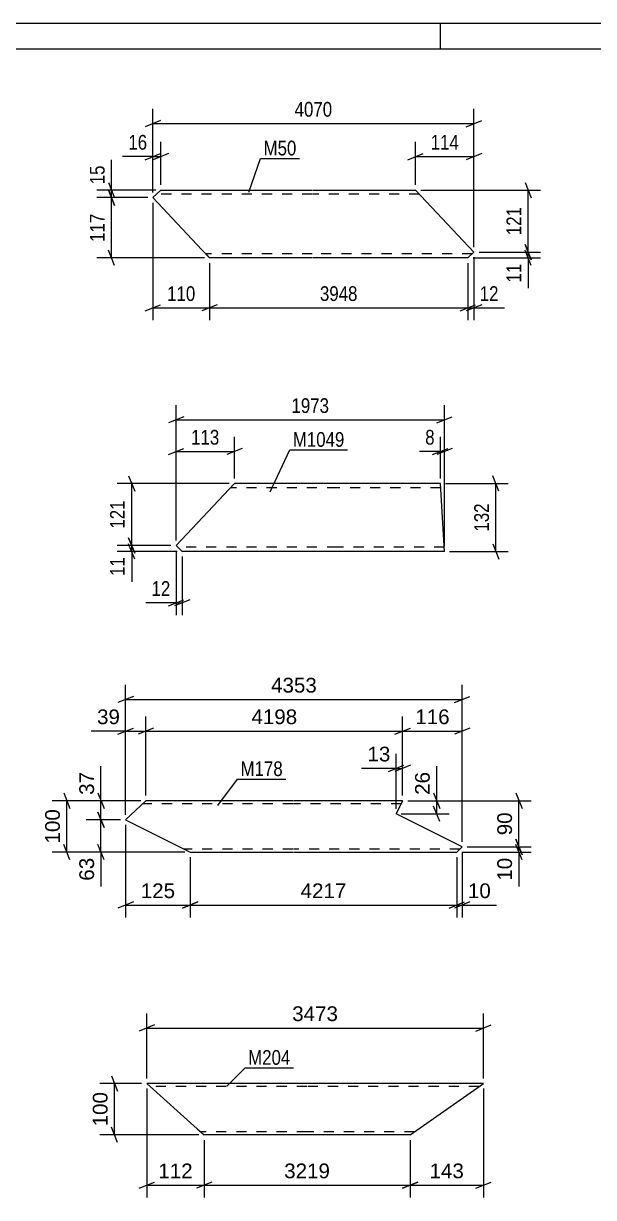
# Model space of a CAD drawing. Header units: millimetres. Extents: x 0 to 594, y 0 to 420.
# Drawn here: x 302.8 to 413.8, y 191.6 to 420 of the extents above; entities that cross this region are included whole.
import ezdxf

# ---------------------------------------------------------------- set-up
doc = ezdxf.new("R2010")
doc.units = ezdxf.units.MM
doc.linetypes.add('DXK_LINE_DOT2', pattern=[3.9198, 1.9599, -1.9599])
doc.styles.add('Arial', font='ARIAL.TTF', dxfattribs={"height": 0.2})
doc.styles.add('Arial Narrow', font='ARIALN.TTF', dxfattribs={"height": 0.2})

# ---------------------------------------------------------------- blocks, each defined once
blk = doc.blocks.new('Unknown-335479075-1133 - 26624')
at = {"color": 5, "linetype": 'Continuous'}
for p, q in [((594, 420), (0, 420)), ((384, 415), (384, 420)), ((589, 415), (5, 415))]:
    blk.add_line(p, q, dxfattribs=at)
blk = doc.blocks.new('Part-335479075-19574 - 19573')
at = {"color": 2, "linetype": 'Continuous'}
for p, q in [((326.63, 268.78), (322.7, 265.06)), ((355.25, 268.78), (326.63, 268.78)), ((376.63, 268.78), (355.35, 268.78)), ((376.63, 268.78), (375.35, 266.21)), ((322.7, 265.06), (335.25, 258.78)), ((388.21, 259.77), (375.35, 266.21)), ((335.25, 258.78), (355.25, 258.78)), ((355.35, 258.78), (387.16, 258.78)), ((387.16, 258.78), (388.21, 259.77))]:
    blk.add_line(p, q, dxfattribs=at)
at = {"color": 7, "linetype": 'DXK_LINE_DOT2'}
for p, q in [((355.25, 268.18), (326, 268.18)), ((376.33, 268.18), (355.35, 268.18)), ((355.25, 259.38), (334.05, 259.38)), ((387.8, 259.38), (355.35, 259.38))]:
    blk.add_line(p, q, dxfattribs=at)
blk = doc.blocks.new('Part-335479075-19604 - 19603')
at = {"color": 2, "linetype": 'Continuous'}
for p, q in [((336.63, 204.95), (326.81, 213.75)), ((357.97, 213.75), (326.81, 213.75)), ((392.35, 213.75), (358.07, 213.75)), ((378.07, 203.75), (392.35, 213.75)), ((336.63, 204.95), (337.97, 203.75)), ((357.97, 203.75), (337.97, 203.75)), ((378.07, 203.75), (358.07, 203.75))]:
    blk.add_line(p, q, dxfattribs=at)
at = {"color": 7, "linetype": 'DXK_LINE_DOT2'}
for p, q in [((357.97, 213.15), (327.48, 213.15)), ((391.49, 213.15), (358.07, 213.15)), ((337.86, 203.84), (336.63, 204.95)), ((357.97, 204.35), (337.3, 204.35)), ((378.92, 204.35), (358.07, 204.35))]:
    blk.add_line(p, q, dxfattribs=at)
blk = doc.blocks.new('Part-335479075-15255 - 15254')
at = {"color": 2, "linetype": 'Continuous'}
for p, q in [((328, 386.11), (329.57, 387.59)), ((337.53, 375.99), (328, 386.11)), ((329.57, 387.59), (359.04, 387.59)), ((359.14, 387.59), (379.14, 387.59)), ((390.52, 375.51), (379.14, 387.59)), ((339.04, 374.39), (337.53, 375.99)), ((389.33, 374.39), (390.52, 375.51)), ((359.04, 374.39), (339.04, 374.39)), ((389.33, 374.39), (359.14, 374.39))]:
    blk.add_line(p, q, dxfattribs=at)
at = {"color": 7, "linetype": 'DXK_LINE_DOT2'}
for p, q in [((359.04, 386.79), (328.72, 386.79)), ((379.89, 386.79), (359.14, 386.79)), ((337.53, 375.99), (338.93, 374.51)), ((359.04, 375.19), (338.29, 375.19)), ((390.18, 375.19), (359.14, 375.19))]:
    blk.add_line(p, q, dxfattribs=at)
blk = doc.blocks.new('Part-335479075-15264 - 15263')
at = {"color": 2, "linetype": 'Continuous'}
for p, q in [((332.52, 318.42), (343.87, 330.48)), ((363.87, 330.48), (343.87, 330.48)), ((383.97, 330.48), (363.97, 330.48)), ((384.78, 317.28), (383.97, 330.48)), ((333.72, 317.28), (332.52, 318.42)), ((363.87, 317.28), (333.72, 317.28)), ((384.78, 317.28), (363.97, 317.28))]:
    blk.add_line(p, q, dxfattribs=at)
at = {"color": 7, "linetype": 'DXK_LINE_DOT2'}
for p, q in [((363.87, 329.68), (343.12, 329.68)), ((384.02, 329.68), (363.97, 329.68)), ((363.87, 318.08), (332.87, 318.08)), ((384.73, 318.08), (363.97, 318.08)), ((384.73, 318.08), (384.73, 318.15))]:
    blk.add_line(p, q, dxfattribs=at)
blk = doc.blocks.new('StraightDimension-335479075-22956 - 19573')
at = {"color": 7, "linetype": 'Continuous'}
for p, q in [((326.63, 269.78), (326.63, 285.17)), ((376.63, 269.78), (376.63, 285.17)), ((328.13, 282.92), (325.13, 281.72)), ((326.63, 282.32), (376.63, 282.32)), ((375.13, 281.72), (378.13, 282.92))]:
    blk.add_line(p, q, dxfattribs=at)
at = {"color": 0}
blk.add_wipeout([(356.68, 283.07), (356.68, 287.27), (346.59, 287.27), (346.59, 283.07)], dxfattribs=at)
at = {"color": 3, "style": 'Arial'}
blk.add_text('4198', height=2.865, dxfattribs=at).set_placement((347.19, 283.67))
blk = doc.blocks.new('StraightDimension-335479075-22020 - 19573')
at = {"color": 7, "linetype": 'Continuous'}
for p, q in [((321.7, 265.06), (315.04, 265.06)), ((317.29, 266.56), (318.49, 263.56)), ((317.89, 258.78), (317.89, 265.06)), ((334.25, 258.78), (315.04, 258.78)), ((318.49, 257.28), (317.29, 260.28))]:
    blk.add_line(p, q, dxfattribs=at)
at = {"color": 0}
blk.add_wipeout([(317.14, 258.26), (312.94, 258.26), (312.94, 252.61), (317.14, 252.61)], dxfattribs=at)
at = {"color": 7, "linetype": 'Continuous'}
blk.add_line((317.89, 258.78), (317.89, 252.08), dxfattribs=at)
blk.add_line((317.89, 258.78), (317.89, 252.08), dxfattribs=at)
at = {"color": 3, "style": 'Arial'}
blk.add_text('63', height=2.865, rotation=90.0002, dxfattribs=at).set_placement((316.54, 253.21))
blk = doc.blocks.new('StraightDimension-335479075-22420 - 19573')
at = {"color": 7, "linetype": 'Continuous'}
for p, q in [((310.64, 270.28), (311.84, 267.28)), ((325.63, 268.78), (308.39, 268.78)), ((311.24, 258.78), (311.24, 268.78)), ((334.25, 258.78), (308.39, 258.78)), ((311.84, 257.28), (310.64, 260.28))]:
    blk.add_line(p, q, dxfattribs=at)
at = {"color": 0}
blk.add_wipeout([(310.49, 267.72), (306.29, 267.72), (306.29, 259.85), (310.49, 259.85)], dxfattribs=at)
at = {"color": 3, "style": 'Arial'}
blk.add_text('100', height=2.865, rotation=90.0002, dxfattribs=at).set_placement((309.89, 260.45))
blk = doc.blocks.new('StraightDimension-335479075-22019 - 19573')
at = {"color": 7, "linetype": 'Continuous'}
for p, q in [((317.29, 270.28), (318.49, 267.28)), ((325.63, 268.78), (315.04, 268.78)), ((317.89, 265.06), (317.89, 268.78)), ((321.7, 265.06), (315.04, 265.06)), ((318.49, 263.56), (317.29, 266.56))]:
    blk.add_line(p, q, dxfattribs=at)
at = {"color": 0}
blk.add_wipeout([(317.14, 274.95), (312.94, 274.95), (312.94, 269.31), (317.14, 269.31)], dxfattribs=at)
at = {"color": 7, "linetype": 'Continuous'}
blk.add_line((317.89, 268.78), (317.89, 275.48), dxfattribs=at)
blk.add_line((317.89, 268.78), (317.89, 275.48), dxfattribs=at)
at = {"color": 3, "style": 'Arial'}
blk.add_text('37', height=2.865, rotation=90.0002, dxfattribs=at).set_placement((316.54, 269.91))
blk = doc.blocks.new('StraightDimension-335479075-22454 - 19573')
at = {"color": 7, "linetype": 'Continuous'}
for p, q in [((322.7, 266.06), (322.7, 291.32)), ((388.21, 260.77), (388.21, 291.32)), ((324.2, 289.07), (321.2, 287.87)), ((322.7, 288.47), (388.21, 288.47)), ((386.71, 287.87), (389.71, 289.07))]:
    blk.add_line(p, q, dxfattribs=at)
at = {"color": 0}
blk.add_wipeout([(360.5, 289.22), (360.5, 293.42), (350.41, 293.42), (350.41, 289.22)], dxfattribs=at)
at = {"color": 3, "style": 'Arial'}
blk.add_text('4353', height=2.865, dxfattribs=at).set_placement((351.01, 289.82))
blk = doc.blocks.new('StraightDimension-335479075-22085 - 19573')
at = {"color": 7, "linetype": 'Continuous'}
for p, q in [((398.67, 270.28), (399.87, 267.28)), ((377.63, 268.78), (401.67, 268.78)), ((399.27, 259.77), (399.27, 268.78)), ((399.87, 258.27), (398.67, 261.27)), ((389.21, 259.77), (401.67, 259.77))]:
    blk.add_line(p, q, dxfattribs=at)
at = {"color": 0}
blk.add_wipeout([(398.52, 267.1), (394.32, 267.1), (394.32, 261.45), (398.52, 261.45)], dxfattribs=at)
at = {"color": 3, "style": 'Arial'}
blk.add_text('90', height=2.865, rotation=90.0002, dxfattribs=at).set_placement((397.92, 262.05))
blk = doc.blocks.new('StraightDimension-335479075-22086 - 19573')
at = {"color": 7, "linetype": 'Continuous'}
for p, q in [((398.67, 261.27), (399.87, 258.27)), ((388.16, 258.78), (401.67, 258.78)), ((389.21, 259.77), (401.67, 259.77)), ((399.87, 257.28), (398.67, 260.28)), ((399.27, 258.78), (399.27, 259.77))]:
    blk.add_line(p, q, dxfattribs=at)
at = {"color": 0}
blk.add_wipeout([(398.52, 258.26), (394.32, 258.26), (394.32, 252.61), (398.52, 252.61)], dxfattribs=at)
at = {"color": 7, "linetype": 'Continuous'}
blk.add_line((399.27, 258.78), (399.27, 252.08), dxfattribs=at)
blk.add_line((399.27, 258.78), (399.27, 252.08), dxfattribs=at)
at = {"color": 3, "style": 'Arial'}
blk.add_text('10', height=2.865, rotation=90.0002, dxfattribs=at).set_placement((397.92, 253.21))
blk = doc.blocks.new('StraightDimension-335479075-22955 - 19573')
at = {"color": 7, "linetype": 'Continuous'}
for p, q in [((376.63, 269.78), (376.63, 285.17)), ((388.21, 260.77), (388.21, 285.17)), ((375.13, 281.72), (378.13, 282.92)), ((376.63, 282.32), (388.21, 282.32)), ((389.71, 282.92), (386.71, 281.72))]:
    blk.add_line(p, q, dxfattribs=at)
at = {"color": 0}
blk.add_wipeout([(386.36, 283.07), (386.36, 287.27), (378.49, 287.27), (378.49, 283.07)], dxfattribs=at)
at = {"color": 3, "style": 'Arial'}
blk.add_text('116', height=2.865, dxfattribs=at).set_placement((379.09, 283.67))
blk = doc.blocks.new('StraightDimension-335479075-22957 - 19573')
at = {"color": 7, "linetype": 'Continuous'}
for p, q in [((322.7, 266.06), (322.7, 285.17)), ((326.63, 269.78), (326.63, 285.17)), ((321.2, 281.72), (324.2, 282.92)), ((322.7, 282.32), (326.63, 282.32)), ((328.13, 282.92), (325.13, 281.72))]:
    blk.add_line(p, q, dxfattribs=at)
at = {"color": 0}
blk.add_wipeout([(322.17, 283.07), (322.17, 287.27), (316.53, 287.27), (316.53, 283.07)], dxfattribs=at)
at = {"color": 7, "linetype": 'Continuous'}
blk.add_line((322.7, 282.32), (316, 282.32), dxfattribs=at)
blk.add_line((322.7, 282.32), (316, 282.32), dxfattribs=at)
at = {"color": 3, "style": 'Arial'}
blk.add_text('39', height=2.865, dxfattribs=at).set_placement((317.13, 283.67))
blk = doc.blocks.new('StraightDimension-335479075-23153 - 19573')
at = {"color": 7, "linetype": 'Continuous'}
for p, q in [((375.35, 267.21), (375.35, 277.92)), ((376.63, 269.78), (376.63, 277.92)), ((373.85, 274.47), (376.85, 275.67)), ((378.13, 275.67), (375.13, 274.47)), ((375.35, 275.07), (376.63, 275.07))]:
    blk.add_line(p, q, dxfattribs=at)
at = {"color": 0}
blk.add_wipeout([(374.82, 275.82), (374.82, 280.02), (369.18, 280.02), (369.18, 275.82)], dxfattribs=at)
at = {"color": 7, "linetype": 'Continuous'}
blk.add_line((375.35, 275.07), (368.65, 275.07), dxfattribs=at)
blk.add_line((375.35, 275.07), (368.65, 275.07), dxfattribs=at)
at = {"color": 3, "style": 'Arial'}
blk.add_text('13', height=2.865, dxfattribs=at).set_placement((369.78, 276.42))
blk = doc.blocks.new('StraightDimension-335479075-23423 - 19573')
at = {"color": 7, "linetype": 'Continuous'}
for p, q in [((382.66, 270.28), (383.86, 267.28)), ((377.63, 268.78), (385.66, 268.78)), ((383.86, 264.71), (382.66, 267.71)), ((383.26, 266.21), (383.26, 268.78)), ((376.35, 266.21), (385.66, 266.21))]:
    blk.add_line(p, q, dxfattribs=at)
at = {"color": 0}
blk.add_wipeout([(382.51, 274.95), (378.31, 274.95), (378.31, 269.31), (382.51, 269.31)], dxfattribs=at)
at = {"color": 7, "linetype": 'Continuous'}
blk.add_line((383.26, 268.78), (383.26, 275.48), dxfattribs=at)
blk.add_line((383.26, 268.78), (383.26, 275.48), dxfattribs=at)
at = {"color": 3, "style": 'Arial'}
blk.add_text('26', height=2.865, rotation=90.0002, dxfattribs=at).set_placement((381.91, 269.91))
blk = doc.blocks.new('StraightDimension-335479075-23505 - 19573')
at = {"color": 7, "linetype": 'Continuous'}
for p, q in [((388.21, 258.77), (388.21, 246.07)), ((387.16, 257.78), (387.16, 246.07)), ((385.66, 247.87), (388.66, 249.07)), ((389.71, 249.07), (386.71, 247.87)), ((387.16, 248.47), (388.21, 248.47))]:
    blk.add_line(p, q, dxfattribs=at)
at = {"color": 0}
blk.add_wipeout([(394.38, 249.22), (394.38, 253.42), (388.74, 253.42), (388.74, 249.22)], dxfattribs=at)
at = {"color": 7, "linetype": 'Continuous'}
blk.add_line((388.21, 248.47), (394.91, 248.47), dxfattribs=at)
blk.add_line((388.21, 248.47), (394.91, 248.47), dxfattribs=at)
at = {"color": 3, "style": 'Arial'}
blk.add_text('10', height=2.865, dxfattribs=at).set_placement((389.34, 249.82))
blk = doc.blocks.new('StraightDimension-335479075-23506 - 19573')
at = {"color": 7, "linetype": 'Continuous'}
for p, q in [((335.25, 257.78), (335.25, 246.07)), ((387.16, 257.78), (387.16, 246.07)), ((336.75, 249.07), (333.75, 247.87)), ((385.66, 247.87), (388.66, 249.07)), ((335.25, 248.47), (387.16, 248.47))]:
    blk.add_line(p, q, dxfattribs=at)
at = {"color": 0}
blk.add_wipeout([(366.25, 249.22), (366.25, 253.42), (356.16, 253.42), (356.16, 249.22)], dxfattribs=at)
at = {"color": 3, "style": 'Arial'}
blk.add_text('4217', height=2.865, dxfattribs=at).set_placement((356.76, 249.82))
blk = doc.blocks.new('StraightDimension-335479075-23507 - 19573')
at = {"color": 7, "linetype": 'Continuous'}
for p, q in [((322.7, 264.06), (322.7, 246.07)), ((335.25, 257.78), (335.25, 246.07)), ((324.2, 249.07), (321.2, 247.87)), ((333.75, 247.87), (336.75, 249.07)), ((322.7, 248.47), (335.25, 248.47))]:
    blk.add_line(p, q, dxfattribs=at)
at = {"color": 0}
blk.add_wipeout([(332.91, 249.22), (332.91, 253.42), (325.04, 253.42), (325.04, 249.22)], dxfattribs=at)
at = {"color": 3, "style": 'Arial'}
blk.add_text('125', height=2.865, dxfattribs=at).set_placement((325.64, 249.82))
blk = doc.blocks.new('StraightDimension-335479075-23600 - 19603')
at = {"color": 7, "linetype": 'Continuous'}
for p, q in [((337.97, 202.75), (337.97, 191.57)), ((378.07, 202.75), (378.07, 191.57)), ((339.47, 194.57), (336.47, 193.37)), ((376.57, 193.37), (379.57, 194.57)), ((337.97, 193.97), (378.07, 193.97))]:
    blk.add_line(p, q, dxfattribs=at)
at = {"color": 0}
blk.add_wipeout([(363.06, 194.72), (363.06, 198.92), (352.97, 198.92), (352.97, 194.72)], dxfattribs=at)
at = {"color": 3, "style": 'Arial'}
blk.add_text('3219', height=2.865, dxfattribs=at).set_placement((353.57, 195.32))
blk = doc.blocks.new('StraightDimension-335479075-23687 - 19603')
at = {"color": 7, "linetype": 'Continuous'}
for p, q in [((319.92, 215.25), (321.12, 212.25)), ((325.81, 213.75), (317.67, 213.75)), ((320.52, 203.75), (320.52, 213.75)), ((336.97, 203.75), (317.67, 203.75)), ((321.12, 202.25), (319.92, 205.25))]:
    blk.add_line(p, q, dxfattribs=at)
at = {"color": 0}
blk.add_wipeout([(319.77, 212.69), (315.57, 212.69), (315.57, 204.81), (319.77, 204.81)], dxfattribs=at)
at = {"color": 3, "style": 'Arial'}
blk.add_text('100', height=2.865, rotation=90.0002, dxfattribs=at).set_placement((319.17, 205.41))
blk = doc.blocks.new('StraightDimension-335479075-23599 - 19603')
at = {"color": 7, "linetype": 'Continuous'}
for p, q in [((392.35, 212.75), (392.35, 191.57)), ((378.07, 202.75), (378.07, 191.57)), ((379.57, 194.57), (376.57, 193.37)), ((390.85, 193.37), (393.85, 194.57)), ((378.07, 193.97), (392.35, 193.97))]:
    blk.add_line(p, q, dxfattribs=at)
at = {"color": 0}
blk.add_wipeout([(389.14, 194.72), (389.14, 198.92), (381.27, 198.92), (381.27, 194.72)], dxfattribs=at)
at = {"color": 3, "style": 'Arial'}
blk.add_text('143', height=2.865, dxfattribs=at).set_placement((381.87, 195.32))
blk = doc.blocks.new('StraightDimension-335479075-23601 - 19603')
at = {"color": 7, "linetype": 'Continuous'}
for p, q in [((326.81, 212.75), (326.81, 191.57)), ((337.97, 202.75), (337.97, 191.57)), ((325.31, 193.37), (328.31, 194.57)), ((339.47, 194.57), (336.47, 193.37)), ((326.81, 193.97), (337.97, 193.97))]:
    blk.add_line(p, q, dxfattribs=at)
at = {"color": 0}
blk.add_wipeout([(336.33, 194.72), (336.33, 198.92), (328.46, 198.92), (328.46, 194.72)], dxfattribs=at)
at = {"color": 3, "style": 'Arial'}
blk.add_text('112', height=2.865, dxfattribs=at).set_placement((329.06, 195.32))
blk = doc.blocks.new('StraightDimension-335479075-23667 - 19603')
at = {"color": 7, "linetype": 'Continuous'}
for p, q in [((326.81, 214.75), (326.81, 227.4)), ((392.35, 214.75), (392.35, 227.4)), ((328.31, 225.15), (325.31, 223.95)), ((326.81, 224.55), (392.35, 224.55)), ((390.85, 223.95), (393.85, 225.15))]:
    blk.add_line(p, q, dxfattribs=at)
at = {"color": 0}
blk.add_wipeout([(364.63, 225.3), (364.63, 229.5), (354.53, 229.5), (354.53, 225.3)], dxfattribs=at)
at = {"color": 3, "style": 'Arial'}
blk.add_text('3473', height=2.865, dxfattribs=at).set_placement((355.13, 225.9))
blk = doc.blocks.new('StraightDimension-335479075-15702 - 15254')
at = {"color": 7, "linetype": 'Continuous'}
for p, q in [((328, 387.11), (328, 403.37)), ((390.52, 376.51), (390.52, 403.37)), ((329.5, 401.12), (326.5, 399.92)), ((328, 400.52), (390.52, 400.52)), ((389.02, 399.92), (392.02, 401.12))]:
    blk.add_line(p, q, dxfattribs=at)
at = {"color": 0}
blk.add_wipeout([(363.52, 401.27), (363.52, 405.47), (355, 405.47), (355, 401.27)], dxfattribs=at)
at = {"color": 3, "style": 'Arial Narrow'}
blk.add_text('4070', height=2.863, dxfattribs=at).set_placement((355.6, 401.87))
blk = doc.blocks.new('StraightDimension-335479075-15678 - 15254')
at = {"color": 7, "linetype": 'Continuous'}
for p, q in [((379.14, 388.59), (379.14, 396.95)), ((390.52, 376.51), (390.52, 396.95)), ((377.64, 393.5), (380.64, 394.7)), ((379.14, 394.1), (390.52, 394.1)), ((392.02, 394.7), (389.02, 393.5))]:
    blk.add_line(p, q, dxfattribs=at)
at = {"color": 0}
blk.add_wipeout([(388.17, 394.85), (388.17, 399.05), (381.49, 399.05), (381.49, 394.85)], dxfattribs=at)
at = {"color": 3, "style": 'Arial Narrow'}
blk.add_text('114', height=2.863, dxfattribs=at).set_placement((382.09, 395.45))
blk = doc.blocks.new('StraightDimension-335479075-21553 - 15254')
at = {"color": 7, "linetype": 'Continuous'}
for p, q in [((327, 386.11), (317.1, 386.11)), ((319.35, 387.61), (320.55, 384.61)), ((319.95, 374.39), (319.95, 386.11)), ((320.55, 372.89), (319.35, 375.89)), ((338.04, 374.39), (317.1, 374.39))]:
    blk.add_line(p, q, dxfattribs=at)
at = {"color": 0}
blk.add_wipeout([(319.2, 383.59), (315, 383.59), (315, 376.91), (319.2, 376.91)], dxfattribs=at)
at = {"color": 3, "style": 'Arial Narrow'}
blk.add_text('117', height=2.863, rotation=90.0002, dxfattribs=at).set_placement((318.6, 377.51))
blk = doc.blocks.new('StraightDimension-335479075-15682 - 15254')
at = {"color": 7, "linetype": 'Continuous'}
for p, q in [((328, 387.11), (328, 396.95)), ((329.57, 388.59), (329.57, 396.95)), ((326.5, 393.5), (329.5, 394.7)), ((328, 394.1), (329.57, 394.1)), ((331.07, 394.7), (328.07, 393.5))]:
    blk.add_line(p, q, dxfattribs=at)
at = {"color": 0}
blk.add_wipeout([(327.48, 394.85), (327.48, 399.05), (322.62, 399.05), (322.62, 394.85)], dxfattribs=at)
at = {"color": 7, "linetype": 'Continuous'}
blk.add_line((328, 394.1), (322.1, 394.1), dxfattribs=at)
blk.add_line((328, 394.1), (322.1, 394.1), dxfattribs=at)
at = {"color": 3, "style": 'Arial Narrow'}
blk.add_text('16', height=2.863, dxfattribs=at).set_placement((323.22, 395.45))
blk = doc.blocks.new('StraightDimension-335479075-21552 - 15254')
at = {"color": 7, "linetype": 'Continuous'}
for p, q in [((319.35, 389.09), (320.55, 386.09)), ((328.57, 387.59), (317.1, 387.59)), ((327, 386.11), (317.1, 386.11)), ((320.55, 384.61), (319.35, 387.61)), ((319.95, 386.11), (319.95, 387.59))]:
    blk.add_line(p, q, dxfattribs=at)
at = {"color": 0}
blk.add_wipeout([(319.2, 392.97), (315, 392.97), (315, 388.11), (319.2, 388.11)], dxfattribs=at)
at = {"color": 7, "linetype": 'Continuous'}
blk.add_line((319.95, 387.59), (319.95, 393.5), dxfattribs=at)
blk.add_line((319.95, 387.59), (319.95, 393.5), dxfattribs=at)
at = {"color": 3, "style": 'Arial Narrow'}
blk.add_text('15', height=2.863, rotation=90.0002, dxfattribs=at).set_placement((318.6, 388.71))
blk = doc.blocks.new('StraightDimension-335479075-21784 - 15254')
at = {"color": 7, "linetype": 'Continuous'}
for p, q in [((389.33, 373.39), (389.33, 362.26)), ((390.52, 374.51), (390.52, 362.26)), ((387.83, 364.06), (390.83, 365.26)), ((392.02, 365.26), (389.02, 364.06)), ((389.33, 364.66), (390.52, 364.66))]:
    blk.add_line(p, q, dxfattribs=at)
at = {"color": 0}
blk.add_wipeout([(395.9, 365.41), (395.9, 369.61), (391.04, 369.61), (391.04, 365.41)], dxfattribs=at)
at = {"color": 7, "linetype": 'Continuous'}
blk.add_line((390.52, 364.66), (396.43, 364.66), dxfattribs=at)
blk.add_line((390.52, 364.66), (396.43, 364.66), dxfattribs=at)
at = {"color": 3, "style": 'Arial Narrow'}
blk.add_text('12', height=2.863, dxfattribs=at).set_placement((391.64, 366.01))
blk = doc.blocks.new('StraightDimension-335479075-21671 - 15254')
at = {"color": 7, "linetype": 'Continuous'}
for p, q in [((400.46, 389.09), (401.66, 386.09)), ((380.14, 387.59), (403.46, 387.59)), ((401.06, 375.51), (401.06, 387.59)), ((401.66, 374.01), (400.46, 377.01)), ((391.52, 375.51), (403.46, 375.51))]:
    blk.add_line(p, q, dxfattribs=at)
at = {"color": 0}
blk.add_wipeout([(400.31, 384.89), (396.11, 384.89), (396.11, 378.21), (400.31, 378.21)], dxfattribs=at)
at = {"color": 3, "style": 'Arial Narrow'}
blk.add_text('121', height=2.863, rotation=90.0002, dxfattribs=at).set_placement((399.71, 378.81))
blk = doc.blocks.new('StraightDimension-335479075-21672 - 15254')
at = {"color": 7, "linetype": 'Continuous'}
for p, q in [((400.46, 377.01), (401.66, 374.01)), ((391.52, 375.51), (403.46, 375.51)), ((401.66, 372.89), (400.46, 375.89)), ((401.06, 374.39), (401.06, 375.51)), ((390.33, 374.39), (403.46, 374.39))]:
    blk.add_line(p, q, dxfattribs=at)
at = {"color": 0}
blk.add_wipeout([(400.31, 373.86), (396.11, 373.86), (396.11, 369.01), (400.31, 369.01)], dxfattribs=at)
at = {"color": 7, "linetype": 'Continuous'}
blk.add_line((401.06, 374.39), (401.06, 368.48), dxfattribs=at)
blk.add_line((401.06, 374.39), (401.06, 368.48), dxfattribs=at)
at = {"color": 3, "style": 'Arial Narrow'}
blk.add_text('11', height=2.863, rotation=90.0002, dxfattribs=at).set_placement((399.71, 369.61))
blk = doc.blocks.new('StraightDimension-335479075-21785 - 15254')
at = {"color": 7, "linetype": 'Continuous'}
for p, q in [((339.04, 373.39), (339.04, 362.26)), ((389.33, 373.39), (389.33, 362.26)), ((340.54, 365.26), (337.54, 364.06)), ((339.04, 364.66), (389.33, 364.66)), ((387.83, 364.06), (390.83, 365.26))]:
    blk.add_line(p, q, dxfattribs=at)
at = {"color": 0}
blk.add_wipeout([(368.44, 365.41), (368.44, 369.61), (359.93, 369.61), (359.93, 365.41)], dxfattribs=at)
at = {"color": 3, "style": 'Arial Narrow'}
blk.add_text('3948', height=2.863, dxfattribs=at).set_placement((360.53, 366.01))
blk = doc.blocks.new('StraightDimension-335479075-21786 - 15254')
at = {"color": 7, "linetype": 'Continuous'}
for p, q in [((328, 385.11), (328, 362.26)), ((339.04, 373.39), (339.04, 362.26)), ((326.5, 364.06), (329.5, 365.26)), ((328, 364.66), (339.04, 364.66)), ((340.54, 365.26), (337.54, 364.06))]:
    blk.add_line(p, q, dxfattribs=at)
at = {"color": 0}
blk.add_wipeout([(336.86, 365.41), (336.86, 369.61), (330.18, 369.61), (330.18, 365.41)], dxfattribs=at)
at = {"color": 3, "style": 'Arial Narrow'}
blk.add_text('110', height=2.863, dxfattribs=at).set_placement((330.78, 366.01))
blk = doc.blocks.new('StraightDimension-335479075-15726 - 15263')
at = {"color": 7, "linetype": 'Continuous'}
for p, q in [((395.38, 328.98), (394.18, 331.98)), ((384.97, 330.48), (397.18, 330.48)), ((394.78, 317.28), (394.78, 330.48)), ((394.18, 318.78), (395.38, 315.78)), ((385.78, 317.28), (397.18, 317.28))]:
    blk.add_line(p, q, dxfattribs=at)
at = {"color": 0}
blk.add_wipeout([(394.03, 327.23), (389.83, 327.23), (389.83, 320.54), (394.03, 320.54)], dxfattribs=at)
at = {"color": 3, "style": 'Arial Narrow'}
blk.add_text('132', height=2.863, rotation=90.0002, dxfattribs=at).set_placement((393.43, 321.14))
blk = doc.blocks.new('StraightDimension-335479075-15710 - 15263')
at = {"color": 7, "linetype": 'Continuous'}
for p, q in [((332.52, 319.42), (332.52, 339.56)), ((343.87, 331.48), (343.87, 339.56)), ((331.02, 336.11), (334.02, 337.31)), ((332.52, 336.71), (343.87, 336.71)), ((345.37, 337.31), (342.37, 336.11))]:
    blk.add_line(p, q, dxfattribs=at)
at = {"color": 0}
blk.add_wipeout([(341.54, 337.46), (341.54, 341.66), (334.85, 341.66), (334.85, 337.46)], dxfattribs=at)
at = {"color": 3, "style": 'Arial Narrow'}
blk.add_text('113', height=2.863, dxfattribs=at).set_placement((335.45, 338.06))
blk = doc.blocks.new('StraightDimension-335479075-15714 - 15263')
at = {"color": 7, "linetype": 'Continuous'}
for p, q in [((332.52, 317.42), (332.52, 304.88)), ((333.72, 316.28), (333.72, 304.88)), ((331.02, 306.68), (334.02, 307.88)), ((335.22, 307.88), (332.22, 306.68)), ((332.52, 307.28), (333.72, 307.28))]:
    blk.add_line(p, q, dxfattribs=at)
at = {"color": 0}
blk.add_wipeout([(331.99, 308.03), (331.99, 312.23), (327.14, 312.23), (327.14, 308.03)], dxfattribs=at)
at = {"color": 7, "linetype": 'Continuous'}
blk.add_line((332.52, 307.28), (326.61, 307.28), dxfattribs=at)
blk.add_line((332.52, 307.28), (326.61, 307.28), dxfattribs=at)
at = {"color": 3, "style": 'Arial Narrow'}
blk.add_text('12', height=2.863, dxfattribs=at).set_placement((327.74, 308.63))
blk = doc.blocks.new('StraightDimension-335479075-15706 - 15263')
at = {"color": 7, "linetype": 'Continuous'}
for p, q in [((383.97, 331.48), (383.97, 339.56)), ((384.78, 318.28), (384.78, 339.56)), ((382.47, 336.11), (385.47, 337.31)), ((386.28, 337.31), (383.28, 336.11)), ((383.97, 336.71), (384.78, 336.71))]:
    blk.add_line(p, q, dxfattribs=at)
at = {"color": 0}
blk.add_wipeout([(383.44, 337.46), (383.44, 341.66), (380.42, 341.66), (380.42, 337.46)], dxfattribs=at)
at = {"color": 7, "linetype": 'Continuous'}
blk.add_line((383.97, 336.71), (379.89, 336.71), dxfattribs=at)
blk.add_line((383.97, 336.71), (379.89, 336.71), dxfattribs=at)
at = {"color": 3, "style": 'Arial Narrow'}
blk.add_text('8', height=2.86, dxfattribs=at).set_placement((381.02, 338.06))
blk = doc.blocks.new('StraightDimension-335479075-15732 - 15263')
at = {"color": 7, "linetype": 'Continuous'}
for p, q in [((332.52, 319.42), (332.52, 345.72)), ((384.78, 318.28), (384.78, 345.72)), ((334.02, 343.47), (331.02, 342.27)), ((332.52, 342.87), (384.78, 342.87)), ((383.28, 342.27), (386.28, 343.47))]:
    blk.add_line(p, q, dxfattribs=at)
at = {"color": 0}
blk.add_wipeout([(362.91, 343.62), (362.91, 347.82), (354.39, 347.82), (354.39, 343.62)], dxfattribs=at)
at = {"color": 3, "style": 'Arial Narrow'}
blk.add_text('1973', height=2.863, dxfattribs=at).set_placement((354.99, 344.22))
blk = doc.blocks.new('StraightDimension-335479075-21835 - 15263')
at = {"color": 7, "linetype": 'Continuous'}
for p, q in [((323.27, 331.98), (324.47, 328.98)), ((342.87, 330.48), (321.02, 330.48)), ((323.87, 318.42), (323.87, 330.48)), ((324.47, 316.92), (323.27, 319.92)), ((331.52, 318.42), (321.02, 318.42))]:
    blk.add_line(p, q, dxfattribs=at)
at = {"color": 0}
blk.add_wipeout([(323.12, 327.79), (318.92, 327.79), (318.92, 321.11), (323.12, 321.11)], dxfattribs=at)
at = {"color": 3, "style": 'Arial Narrow'}
blk.add_text('121', height=2.863, rotation=90.0002, dxfattribs=at).set_placement((322.52, 321.71))
blk = doc.blocks.new('StraightDimension-335479075-21836 - 15263')
at = {"color": 7, "linetype": 'Continuous'}
for p, q in [((323.27, 319.92), (324.47, 316.92)), ((331.52, 318.42), (321.02, 318.42)), ((324.47, 315.78), (323.27, 318.78)), ((323.87, 317.28), (323.87, 318.42)), ((332.72, 317.28), (321.02, 317.28))]:
    blk.add_line(p, q, dxfattribs=at)
at = {"color": 0}
blk.add_wipeout([(323.12, 316.76), (318.92, 316.76), (318.92, 311.9), (323.12, 311.9)], dxfattribs=at)
at = {"color": 7, "linetype": 'Continuous'}
blk.add_line((323.87, 317.28), (323.87, 311.38), dxfattribs=at)
blk.add_line((323.87, 317.28), (323.87, 311.38), dxfattribs=at)
at = {"color": 3, "style": 'Arial Narrow'}
blk.add_text('11', height=2.863, rotation=90.0002, dxfattribs=at).set_placement((322.52, 312.5))
blk = doc.blocks.new('Mark-335479075-19712 - 19573')
at = {"color": 0}
blk.add_wipeout([(353.3, 273.57), (353.3, 276.57), (345.07, 276.57), (345.07, 273.57)], dxfattribs=at)
blk.add_wipeout([(353.3, 273.57), (353.3, 276.57), (345.07, 276.57), (345.07, 273.57)], dxfattribs=at)
at = {"color": 30, "linetype": 'Continuous'}
for p, q in [((340.66, 267.83), (344.47, 272.97)), ((344.47, 272.97), (353.9, 272.97))]:
    blk.add_line(p, q, dxfattribs=at)
at = {"color": 3, "style": 'Arial Narrow'}
blk.add_text('M178', height=2.863, dxfattribs=at).set_placement((345.07, 273.57))
blk = doc.blocks.new('Mark-335479075-19709 - 19603')
at = {"color": 0}
blk.add_wipeout([(354.78, 217.39), (354.78, 220.39), (346.55, 220.39), (346.55, 217.39)], dxfattribs=at)
blk.add_wipeout([(354.78, 217.39), (354.78, 220.39), (346.55, 220.39), (346.55, 217.39)], dxfattribs=at)
at = {"color": 30, "linetype": 'Continuous'}
for p, q in [((342.42, 213.26), (345.95, 216.79)), ((345.95, 216.79), (355.38, 216.79))]:
    blk.add_line(p, q, dxfattribs=at)
at = {"color": 3, "style": 'Arial Narrow'}
blk.add_text('M204', height=2.863, dxfattribs=at).set_placement((346.55, 217.39))
blk = doc.blocks.new('Mark-335479075-16425 - 15254')
at = {"color": 0}
blk.add_wipeout([(355.94, 394.33), (355.94, 397.33), (349.55, 397.33), (349.55, 394.33)], dxfattribs=at)
blk.add_wipeout([(355.94, 394.33), (355.94, 397.33), (349.55, 397.33), (349.55, 394.33)], dxfattribs=at)
at = {"color": 30, "linetype": 'Continuous'}
for p, q in [((346.69, 387.18), (348.95, 393.73)), ((348.95, 393.73), (356.54, 393.73))]:
    blk.add_line(p, q, dxfattribs=at)
at = {"color": 3, "style": 'Arial Narrow'}
blk.add_text('M50', height=2.863, dxfattribs=at).set_placement((349.55, 394.33))
blk = doc.blocks.new('Mark-335479075-16428 - 15263')
at = {"color": 0}
blk.add_wipeout([(365.3, 337.63), (365.3, 340.63), (355.25, 340.63), (355.25, 337.63)], dxfattribs=at)
blk.add_wipeout([(365.3, 337.63), (365.3, 340.63), (355.25, 340.63), (355.25, 337.63)], dxfattribs=at)
at = {"color": 30, "linetype": 'Continuous'}
for p, q in [((350.84, 328.85), (354.65, 337.03)), ((354.65, 337.03), (365.9, 337.03))]:
    blk.add_line(p, q, dxfattribs=at)
at = {"color": 3, "style": 'Arial Narrow'}
blk.add_text('M1049', height=2.863, dxfattribs=at).set_placement((355.25, 337.63))

msp = doc.modelspace()

# ---------------------------------------------------------------- block references
for name in ['Unknown-335479075-1133 - 26624', 'Part-335479075-15255 - 15254', 'Part-335479075-15264 - 15263', 'Part-335479075-19574 - 19573', 'Part-335479075-19604 - 19603']:
    msp.add_blockref(name, (0, 0))

# ---------------------------------------------------------------- next in the draw order: block references
for name in ['StraightDimension-335479075-15702 - 15254', 'StraightDimension-335479075-21784 - 15254', 'StraightDimension-335479075-15710 - 15263', 'StraightDimension-335479075-15726 - 15263', 'StraightDimension-335479075-15714 - 15263', 'StraightDimension-335479075-22956 - 19573', 'StraightDimension-335479075-22020 - 19573', 'StraightDimension-335479075-23600 - 19603']:
    msp.add_blockref(name, (0, 0))

# ---------------------------------------------------------------- next in the draw order: block references
for name in ['StraightDimension-335479075-15678 - 15254', 'Mark-335479075-16425 - 15254', 'StraightDimension-335479075-21553 - 15254', 'StraightDimension-335479075-15706 - 15263', 'StraightDimension-335479075-22420 - 19573', 'StraightDimension-335479075-23687 - 19603', 'StraightDimension-335479075-23599 - 19603']:
    msp.add_blockref(name, (0, 0))

# ---------------------------------------------------------------- next in the draw order: block references
for name in ['StraightDimension-335479075-15682 - 15254', 'StraightDimension-335479075-21671 - 15254', 'StraightDimension-335479075-15732 - 15263', 'StraightDimension-335479075-22019 - 19573', 'StraightDimension-335479075-23667 - 19603', 'StraightDimension-335479075-23601 - 19603']:
    msp.add_blockref(name, (0, 0))

# ---------------------------------------------------------------- next in the draw order: block references
for name in ['StraightDimension-335479075-21552 - 15254', 'StraightDimension-335479075-21672 - 15254', 'Mark-335479075-16428 - 15263', 'StraightDimension-335479075-21835 - 15263', 'StraightDimension-335479075-22454 - 19573', 'Mark-335479075-19709 - 19603']:
    msp.add_blockref(name, (0, 0))

# ---------------------------------------------------------------- next in the draw order: block references
for name in ['StraightDimension-335479075-21785 - 15254', 'StraightDimension-335479075-21836 - 15263', 'StraightDimension-335479075-22957 - 19573', 'Mark-335479075-19712 - 19573', 'StraightDimension-335479075-22085 - 19573']:
    msp.add_blockref(name, (0, 0))

# ---------------------------------------------------------------- next in the draw order: block references
for name in ['StraightDimension-335479075-21786 - 15254', 'StraightDimension-335479075-22086 - 19573']:
    msp.add_blockref(name, (0, 0))

# ---------------------------------------------------------------- next in the draw order: block references
for name in ['StraightDimension-335479075-22955 - 19573', 'StraightDimension-335479075-23505 - 19573']:
    msp.add_blockref(name, (0, 0))

# ---------------------------------------------------------------- next in the draw order: block references
for name in ['StraightDimension-335479075-23153 - 19573', 'StraightDimension-335479075-23506 - 19573']:
    msp.add_blockref(name, (0, 0))

# ---------------------------------------------------------------- next in the draw order: block references
for name in ['StraightDimension-335479075-23423 - 19573', 'StraightDimension-335479075-23507 - 19573']:
    msp.add_blockref(name, (0, 0))

doc.saveas('drawing.dxf')
